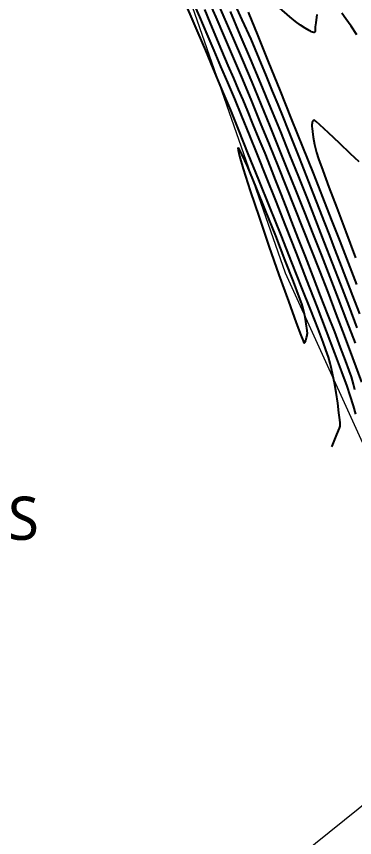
# Model space of a CAD drawing. Header units: millimetres. Extents: x 86 to 591881, y 99 to 1307229.
# Drawn here: x 590554.46 to 590574, y 1307024.72 to 1307072.16 of the extents above; entities that cross this region are included whole.
import ezdxf
from ezdxf.enums import TextEntityAlignment as Align

# ---------------------------------------------------------------- set-up
doc = ezdxf.new("R2010")
doc.units = ezdxf.units.MM
doc.layers.add('_TEXTO', color=3, linetype='Continuous', lineweight=25)
for name, color, linetype in [('C-TOPO-MAJR', 9, 'Continuous'), ('C-TOPO-MINR', 8, 'Continuous'), ('Plano', 7, 'Continuous')]:
    doc.layers.add(name, color=color, linetype=linetype)
doc.styles.add('ST - ETIQUETAS', font='', dxfattribs={"height": 2.5})
doc.styles.get('ST - ETIQUETAS').set_extended_font_data('Roboto Thin')

msp = doc.modelspace()

# ---------------------------------------------------------------- linework, layer by layer
at = {"layer": 'C-TOPO-MAJR', "color": 40, "linetype": 'Continuous', "lineweight": -3}
for points, elevation in [([(590574.042, 1307053.279), (590573.556, 1307054.565), (590573.071, 1307055.837), (590572.585, 1307057.097), (590572.098, 1307058.348), (590571.61, 1307059.593), (590571.119, 1307060.835), (590570.626, 1307062.077), (590570.128, 1307063.321), (590569.626, 1307064.571), (590569.119, 1307065.828), (590568.602, 1307067.095), (590568.072, 1307068.365), (590567.536, 1307069.632), (590567, 1307070.887), (590566.47, 1307072.125), (590565.95, 1307073.337)], 456.5), ([(590572.68, 1307047.294), (590572.697, 1307047.334), (590572.74, 1307047.437), (590572.82, 1307047.63), (590572.94, 1307047.918), (590573.071, 1307048.232), (590573.13, 1307048.375), (590573.144, 1307048.434), (590573.156, 1307048.493), (590573.162, 1307048.574), (590573.165, 1307048.671), (590573.146, 1307048.846), (590573.097, 1307049.258), (590573.024, 1307049.815), (590572.934, 1307050.424), (590572.834, 1307050.992), (590572.743, 1307051.441), (590572.665, 1307051.798), (590572.584, 1307052.121), (590572.482, 1307052.471), (590572.343, 1307052.907), (590572.188, 1307053.333), (590571.889, 1307054.113), (590571.47, 1307055.185), (590570.957, 1307056.485), (590570.375, 1307057.953), (590569.749, 1307059.524), (590569.104, 1307061.135), (590568.466, 1307062.725), (590567.858, 1307064.23), (590567.307, 1307065.588), (590566.838, 1307066.736), (590566.335, 1307067.953), (590565.853, 1307069.105), (590565.394, 1307070.191), (590564.96, 1307071.209), (590564.553, 1307072.158), (590564.175, 1307073.037)], 457.5), ([(590566.994, 1307073.016), (590567.491, 1307071.96), (590567.994, 1307070.855), (590568.473, 1307069.734), (590568.89, 1307068.709), (590569.245, 1307067.839), (590569.557, 1307067.071), (590569.848, 1307066.353), (590570.137, 1307065.633), (590570.445, 1307064.86), (590570.793, 1307063.981), (590571.203, 1307062.943), (590571.61, 1307061.903), (590571.955, 1307061.018), (590572.258, 1307060.234), (590572.539, 1307059.5), (590572.82, 1307058.764), (590573.121, 1307057.973), (590573.464, 1307057.076), (590573.869, 1307056.021), (590574.275, 1307054.968)], 456), ([(590574.021, 1307050.58), (590573.944, 1307050.917), (590573.821, 1307051.343), (590573.694, 1307051.709), (590573.48, 1307052.284), (590573.193, 1307053.035), (590572.847, 1307053.93), (590572.457, 1307054.935), (590572.035, 1307056.017), (590571.596, 1307057.144), (590571.153, 1307058.281), (590570.74, 1307059.347), (590570.373, 1307060.296), (590570.04, 1307061.156), (590569.73, 1307061.954), (590569.432, 1307062.717), (590569.133, 1307063.474), (590568.823, 1307064.251), (590568.489, 1307065.075), (590568.127, 1307065.959), (590567.822, 1307066.691), (590567.551, 1307067.333), (590567.289, 1307067.945), (590567.015, 1307068.585), (590566.703, 1307069.316), (590566.331, 1307070.195), (590565.984, 1307071.021), (590565.655, 1307071.806), (590565.337, 1307072.567)], 457), ([(590574.259, 1307063.759), (590573.765, 1307064.225), (590573.124, 1307064.829), (590572.484, 1307065.433), (590571.989, 1307065.899), (590571.785, 1307066.09), (590571.729, 1307066.13), (590571.679, 1307066.161), (590571.602, 1307066.15), (590571.578, 1307066.109), (590571.554, 1307066.061), (590571.543, 1307065.99), (590571.534, 1307065.903), (590571.533, 1307065.804), (590571.539, 1307065.681), (590571.558, 1307065.521), (590571.606, 1307065.187), (590571.683, 1307064.753), (590571.792, 1307064.291), (590571.91, 1307063.942), (590572.159, 1307063.259), (590572.518, 1307062.293), (590572.969, 1307061.094), (590573.489, 1307059.715), (590574.06, 1307058.206)], 455.5)]:
    msp.add_lwpolyline(points, dxfattribs=dict(at, elevation=elevation))
at = {"layer": 'C-TOPO-MINR', "color": 44, "linetype": 'Continuous', "lineweight": -3}
for points, elevation in [([(590574.077, 1307049.177), (590573.932, 1307049.664), (590573.745, 1307050.258), (590573.562, 1307050.789), (590573.259, 1307051.62), (590572.856, 1307052.699), (590572.372, 1307053.976), (590571.828, 1307055.4), (590571.244, 1307056.918), (590570.639, 1307058.479), (590570.033, 1307060.033), (590569.446, 1307061.528), (590568.898, 1307062.912), (590568.409, 1307064.134), (590567.931, 1307065.312), (590567.489, 1307066.389), (590567.072, 1307067.39), (590566.671, 1307068.341), (590566.277, 1307069.266), (590565.882, 1307070.189), (590565.475, 1307071.137), (590565.047, 1307072.134), (590564.589, 1307073.205)], 457.25), ([(590574.408, 1307051.032), (590573.898, 1307052.429), (590573.418, 1307053.718), (590572.941, 1307054.982), (590572.466, 1307056.225), (590571.99, 1307057.454), (590571.514, 1307058.671), (590571.036, 1307059.883), (590570.555, 1307061.093), (590570.069, 1307062.307), (590569.577, 1307063.529), (590569.077, 1307064.763), (590568.57, 1307066.015), (590568.055, 1307067.269), (590567.538, 1307068.507), (590567.02, 1307069.728), (590566.503, 1307070.934), (590565.991, 1307072.124), (590565.485, 1307073.3)], 456.75), ([(590571.818, 1307072.281), (590571.75, 1307071.791), (590571.719, 1307071.564), (590571.713, 1307071.438), (590571.711, 1307071.352), (590571.714, 1307071.283), (590571.65, 1307071.236), (590571.568, 1307071.257), (590571.516, 1307071.279), (590571.457, 1307071.304), (590571.365, 1307071.356), (590571.152, 1307071.481), (590570.874, 1307071.656), (590570.586, 1307071.858), (590570.26, 1307072.133), (590569.668, 1307072.652)], 455.75), ([(590574.156, 1307054.173), (590573.68, 1307055.424), (590573.205, 1307056.666), (590572.727, 1307057.904), (590572.246, 1307059.141), (590571.76, 1307060.382), (590571.269, 1307061.632), (590570.769, 1307062.893), (590570.261, 1307064.17), (590569.727, 1307065.494), (590569.16, 1307066.874), (590568.574, 1307068.285), (590567.982, 1307069.702), (590567.395, 1307071.097), (590566.827, 1307072.446)], 456.25), ([(590567.853, 1307072.413), (590568.411, 1307071.034), (590569.028, 1307069.508), (590569.679, 1307067.894), (590570.34, 1307066.25), (590570.987, 1307064.633), (590571.597, 1307063.102), (590572.145, 1307061.716), (590572.649, 1307060.432), (590573.144, 1307059.167), (590573.632, 1307057.916), (590574.114, 1307056.675)], 455.75), ([(590574.134, 1307071.103), (590573.798, 1307071.596), (590573.501, 1307072.016), (590573.264, 1307072.344)], 455.75)]:
    msp.add_lwpolyline(points, dxfattribs=dict(at, elevation=elevation))
at = {"layer": 'C-TOPO-MINR', "color": 44, "linetype": 'Continuous', "lineweight": -3, "elevation": 457.75}
msp.add_lwpolyline([(590567.265, 1307064.563), (590567.256, 1307064.545), (590567.266, 1307064.432), (590567.347, 1307064.091), (590567.561, 1307063.357), (590567.966, 1307062.09), (590568.478, 1307060.558), (590569.048, 1307058.896), (590569.628, 1307057.236), (590570.17, 1307055.712), (590570.624, 1307054.458), (590570.892, 1307053.738), (590571.021, 1307053.409), (590571.067, 1307053.306), (590571.077, 1307053.293), (590571.095, 1307053.298), (590571.129, 1307053.335), (590571.177, 1307053.44), (590571.229, 1307053.607), (590571.258, 1307053.729), (590571.267, 1307053.788), (590571.272, 1307053.848), (590571.253, 1307054.022), (590571.204, 1307054.392), (590571.139, 1307054.784), (590571.082, 1307055.064), (590571.026, 1307055.285), (590570.941, 1307055.557), (590570.793, 1307055.957), (590570.46, 1307056.839), (590569.992, 1307058.061), (590569.442, 1307059.48), (590568.86, 1307060.955), (590568.3, 1307062.343), (590567.813, 1307063.502), (590567.511, 1307064.168), (590567.353, 1307064.469), (590567.286, 1307064.557), (590567.265, 1307064.563)], close=True, dxfattribs=at)
at = {"layer": 'Plano', "lineweight": 13}
msp.add_lwpolyline([(590513.009, 1307166.967), (590545.282, 1307113.428), (590548.073, 1307107.068), (590556.38, 1307090.363), (590558.472, 1307086.477), (590562.496, 1307078.821), (590569.993, 1307057.348), (590576.009, 1307044.106), (590577.555, 1307029.058), (590553.385, 1307009.627)], dxfattribs=at)

# ---------------------------------------------------------------- texts
at = {"layer": '_TEXTO', "style": 'ST - ETIQUETAS'}
msp.add_text('LUIS VANEGAS', height=2.5, dxfattribs=at).set_placement((590544.567, 1307041.918), align=Align.CENTER)

doc.saveas('drawing.dxf')
